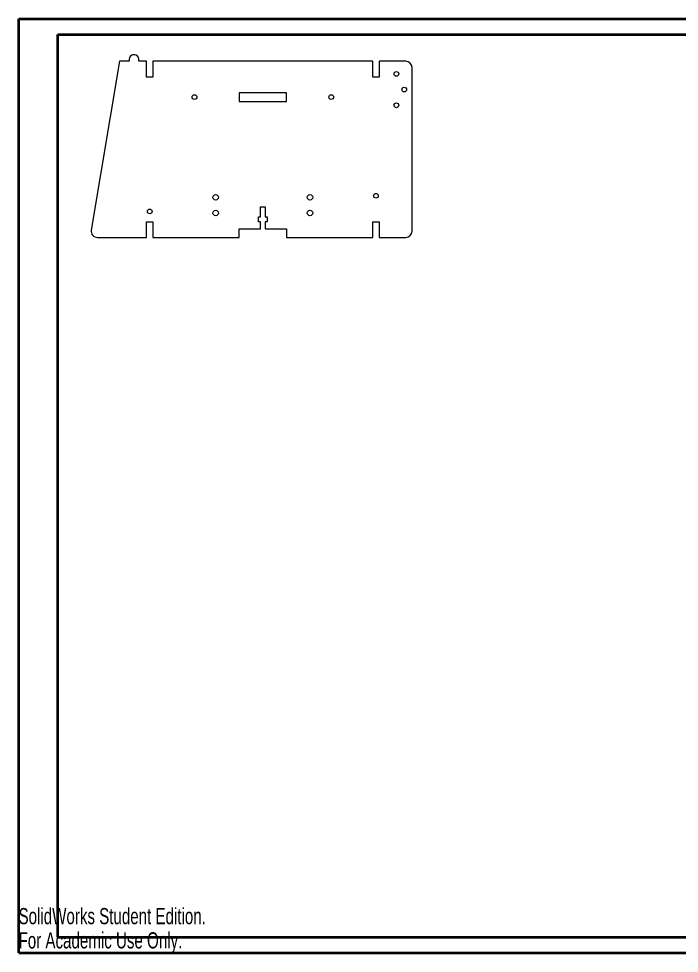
# Model space of a CAD drawing. Header units: millimetres. Extents: x 0 to 841, y 0 to 594.
# Drawn here: x 0 to 421, y 0 to 594 of the extents above; entities that cross this region are included whole.
import ezdxf

# ---------------------------------------------------------------- set-up
doc = ezdxf.new("R2010")
doc.units = ezdxf.units.MM
doc.styles.add('SLDTEXTSTYLE2', font='TXT', dxfattribs={"width": 0.7})

msp = doc.modelspace()

# ---------------------------------------------------------------- linework, layer by layer
at = {"color": 7, "linetype": 'Continuous', "lineweight": 40}
for p, q in [((0.08, 0.21), (0.08, 594.21)), ((0.08, 594.21), (841.08, 594.21)), ((25.08, 10.21), (25.08, 584.21)), ((25.08, 584.21), (831.08, 584.21)), ((25.08, 10.21), (831.08, 10.21)), ((0.08, 0.21), (841.08, 0.21))]:
    msp.add_line(p, q, dxfattribs=at)
at = {"color": 7, "linetype": 'Continuous', "lineweight": 15}
for p, q in [((73.99, 571.13), (72.99, 571.13)), ((64.35, 567.13), (46.27, 459.8)), ((70.49, 567.13), (64.35, 567.13)), ((70.49, 568.63), (70.49, 567.13)), ((76.49, 567.13), (76.49, 568.63)), ((81.49, 567.13), (76.49, 567.13)), ((81.49, 557.13), (81.49, 567.13)), ((85.49, 567.13), (85.49, 557.13)), ((225.49, 567.13), (85.49, 567.13)), ((225.49, 557.13), (225.49, 567.13)), ((229.49, 567.13), (229.49, 557.13)), ((246.49, 567.13), (229.49, 567.13)), ((250.49, 459.13), (250.49, 563.13)), ((85.49, 557.13), (81.49, 557.13)), ((229.49, 557.13), (225.49, 557.13)), ((170.49, 547.13), (140.49, 547.13)), ((140.49, 547.13), (140.49, 541.63)), ((170.49, 541.63), (170.49, 547.13)), ((140.49, 541.63), (170.49, 541.63)), ((153.99, 474.63), (156.99, 474.63)), ((153.99, 468.13), (153.99, 474.63)), ((156.99, 474.63), (156.99, 468.13)), ((81.49, 465.13), (85.49, 465.13)), ((81.49, 455.13), (81.49, 465.13)), ((85.49, 465.13), (85.49, 455.13)), ((152.79, 468.13), (153.99, 468.13)), ((152.79, 465.13), (152.79, 468.13)), ((153.99, 465.13), (152.79, 465.13)), ((153.99, 460.63), (153.99, 465.13)), ((156.99, 468.13), (158.19, 468.13)), ((156.99, 465.13), (156.99, 460.63)), ((158.19, 465.13), (156.99, 465.13)), ((158.19, 468.13), (158.19, 465.13)), ((225.49, 465.13), (229.49, 465.13)), ((225.49, 455.13), (225.49, 465.13)), ((229.49, 465.13), (229.49, 455.13)), ((140.49, 460.63), (153.99, 460.63)), ((140.49, 455.13), (140.49, 460.63)), ((156.99, 460.63), (170.49, 460.63)), ((170.49, 460.63), (170.49, 455.13)), ((50.22, 455.13), (81.49, 455.13)), ((85.49, 455.13), (140.49, 455.13)), ((170.49, 455.13), (225.49, 455.13)), ((229.49, 455.13), (246.49, 455.13))]:
    msp.add_line(p, q, dxfattribs=at)
for centre, radius in [((240.49, 559.13), 1.5), ((245.49, 549.13), 1.5), ((111.99, 544.38), 1.5), ((198.99, 544.38), 1.5), ((240.49, 539.13), 1.5), ((125.49, 480.63), 1.75), ((185.49, 480.63), 1.75), ((227.49, 481.63), 1.5), ((83.49, 471.63), 1.5), ((125.49, 470.63), 1.75), ((185.49, 470.63), 1.75)]:
    msp.add_circle(centre, radius, dxfattribs=at)
for centre, radius, start, end in [((72.99, 568.63), 2.5, 90, 180), ((73.99, 568.63), 2.5, 0, 90), ((246.49, 563.13), 4, 0, 90), ((50.22, 459.13), 4, 170.43988, 270), ((246.49, 459.13), 4, 270, 0)]:
    msp.add_arc(centre, radius, start, end, dxfattribs=at)

# ---------------------------------------------------------------- texts
at = {"color": 7, "linetype": 'Continuous', "char_height": 10.2762, "attachment_point": 1, "style": 'SLDTEXTSTYLE2'}
for s, insert in [('SolidWorks Student Edition.', (0, 28.66)), ('For Academic Use Only.', (0, 13.25))]:
    msp.add_mtext(s, dxfattribs=dict(at, insert=insert))

doc.saveas('drawing.dxf')
